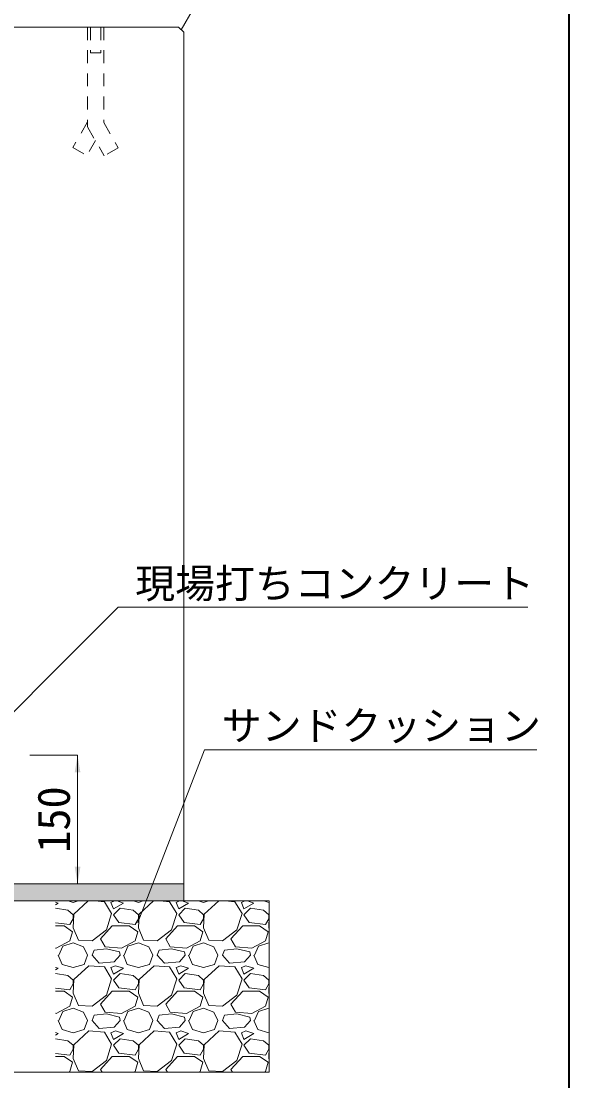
# Model space of a CAD drawing. Units: millimetres at full size; details may follow other scales. Extents: x 77366 to 106166, y -28085 to 6898.
# Drawn here: x 105326 to 105966, y 2778 to 4015 of the extents above; entities that cross this region are included whole.
import ezdxf
from ezdxf.enums import TextEntityAlignment as Align

# ---------------------------------------------------------------- set-up
doc = ezdxf.new("R2010")
doc.units = ezdxf.units.MM
doc.header["$LTSCALE"] = 50
doc.linetypes.add('USER1', pattern=[0.54, 0.3, -0.24])
doc.layers.add('モルタル', color=7, linetype='Continuous')
for name, color, linetype, lineweight in [('図枠', 7, 'Continuous', 5), ('基礎', 7, 'Continuous', 5), ('寸法線', 7, 'Continuous', 13), ('引出線', 4, 'Continuous', 13), ('本体', 2, 'Continuous', 20), ('ｲﾝｻｰﾄ', 3, 'USER1', 9)]:
    doc.layers.add(name, color=color, linetype=linetype, lineweight=lineweight)
doc.styles.add('ＭＳ ゴシック', font='')
doc.styles.get('ＭＳ ゴシック').set_extended_font_data('MS Gothic')

# ---------------------------------------------------------------- blocks, each defined once
blk = doc.blocks.new('filled_arrow')
at = {"color": 0, "linetype": 'Continuous', "lineweight": -2}
blk.add_solid([(7.5, 1.25), (0, 0), (7.5, -1.25)], dxfattribs=at)

msp = doc.modelspace()

# ---------------------------------------------------------------- hatches: boundary and pattern name
at = {"layer": 'モルタル'}
msp.add_hatch(color=256, dxfattribs=at).paths.add_polyline_path([(105515.8, 2988.06), (105515.8, 3008.06), (104615.8, 3008.06), (104615.8, 2988.06)])

# ---------------------------------------------------------------- linework, layer by layer
at = {"layer": '図枠', "lineweight": 40}
msp.add_line((105965.8, 5414.64), (105965.8, -125.36), dxfattribs=at)
at = {"layer": '基礎', "color": 3, "lineweight": 20}
for p, q in [((104515.8, 2988.06), (105615.8, 2988.06)), ((105615.8, 2988.06), (105615.8, 2788.06)), ((104515.8, 2788.06), (105615.8, 2788.06))]:
    msp.add_line(p, q, dxfattribs=at)
at = {"layer": '基礎'}
for p, q in [((105369.02, 2985.6), (105365.8, 2986.68)), ((105365.8, 2983.66), (105369.02, 2985.6)), ((105380.77, 2988.06), (105386.55, 2986.36)), ((105386.55, 2986.36), (105392.33, 2988.06)), ((105404.2, 2988.06), (105387.31, 2972.65)), ((105423.13, 2987.12), (105411.87, 2988.06)), ((105431.51, 2973.41), (105423.13, 2987.12)), ((105434.71, 2988.06), (105430.75, 2986.36)), ((105430.75, 2986.36), (105433.79, 2978.74)), ((105433.79, 2978.74), (105445.22, 2985.6)), ((105445.22, 2985.6), (105437.84, 2988.06)), ((105456.97, 2988.06), (105462.75, 2986.36)), ((105462.75, 2986.36), (105468.53, 2988.06)), ((105480.4, 2988.06), (105463.51, 2972.65)), ((105499.33, 2987.12), (105488.07, 2988.06)), ((105507.71, 2973.41), (105499.33, 2987.12)), ((105510.91, 2988.06), (105506.95, 2986.36)), ((105506.95, 2986.36), (105509.99, 2978.74)), ((105509.99, 2978.74), (105521.42, 2985.6)), ((105521.42, 2985.6), (105514.04, 2988.06)), ((105533.17, 2988.06), (105538.95, 2986.36)), ((105538.95, 2986.36), (105544.73, 2988.06)), ((105556.6, 2988.06), (105539.71, 2972.65)), ((105575.53, 2987.12), (105564.27, 2988.06)), ((105583.91, 2973.41), (105575.53, 2987.12)), ((105587.11, 2988.06), (105583.15, 2986.36)), ((105583.15, 2986.36), (105586.19, 2978.74)), ((105586.19, 2978.74), (105597.62, 2985.6)), ((105597.62, 2985.6), (105590.24, 2988.06)), ((105609.37, 2988.06), (105615.15, 2986.36)), ((105615.15, 2986.36), (105615.8, 2986.55)), ((105380.45, 2977.22), (105365.8, 2979.42)), ((105386.55, 2971.88), (105380.45, 2977.22)), ((105387.31, 2972.65), (105386.55, 2956.64)), ((105386.55, 2967.31), (105386.55, 2971.88)), ((105425.41, 2954.36), (105431.51, 2973.41)), ((105441.41, 2979.5), (105433.79, 2971.88)), ((105433.79, 2971.88), (105439.89, 2962.74)), ((105456.65, 2977.22), (105441.41, 2979.5)), ((105462.75, 2971.88), (105456.65, 2977.22)), ((105463.51, 2972.65), (105462.75, 2956.64)), ((105462.75, 2967.31), (105462.75, 2971.88)), ((105501.61, 2954.36), (105507.71, 2973.41)), ((105517.61, 2979.5), (105509.99, 2971.88)), ((105509.99, 2971.88), (105516.09, 2962.74)), ((105532.85, 2977.22), (105517.61, 2979.5)), ((105538.95, 2971.88), (105532.85, 2977.22)), ((105539.71, 2972.65), (105538.95, 2956.64)), ((105538.95, 2967.31), (105538.95, 2971.88)), ((105577.81, 2954.36), (105583.91, 2973.41)), ((105593.81, 2979.5), (105586.19, 2971.88)), ((105586.19, 2971.88), (105592.29, 2962.74)), ((105609.05, 2977.22), (105593.81, 2979.5)), ((105615.15, 2971.88), (105609.05, 2977.22)), ((105615.15, 2967.31), (105615.15, 2971.88)), ((105615.8, 2970.22), (105615.15, 2956.64)), ((105365.8, 2962.49), (105382.74, 2960.45)), ((105365.8, 2958.93), (105375.88, 2958.93)), ((105375.88, 2958.93), (105385.79, 2952.07)), ((105382.74, 2960.45), (105386.55, 2967.31)), ((105386.55, 2956.64), (105392.65, 2942.17)), ((105418.55, 2943.69), (105432.27, 2958.93)), ((105432.27, 2958.93), (105452.08, 2958.93)), ((105439.89, 2962.74), (105458.94, 2960.45)), ((105452.08, 2958.93), (105461.99, 2952.07)), ((105458.94, 2960.45), (105462.75, 2967.31)), ((105462.75, 2956.64), (105468.85, 2942.17)), ((105494.75, 2943.69), (105508.47, 2958.93)), ((105508.47, 2958.93), (105528.28, 2958.93)), ((105516.09, 2962.74), (105535.14, 2960.45)), ((105528.28, 2958.93), (105538.19, 2952.07)), ((105535.14, 2960.45), (105538.95, 2967.31)), ((105538.95, 2956.64), (105545.05, 2942.17)), ((105570.95, 2943.69), (105584.67, 2958.93)), ((105584.67, 2958.93), (105604.48, 2958.93)), ((105592.29, 2962.74), (105611.34, 2960.45)), ((105604.48, 2958.93), (105614.39, 2952.07)), ((105611.34, 2960.45), (105615.15, 2967.31)), ((105615.15, 2956.64), (105615.8, 2955.11)), ((105385.79, 2952.07), (105382.74, 2941.4)), ((105408.65, 2941.4), (105425.41, 2954.36)), ((105461.99, 2952.07), (105458.94, 2941.4)), ((105484.85, 2941.4), (105501.61, 2954.36)), ((105538.19, 2952.07), (105535.14, 2941.4)), ((105561.05, 2941.4), (105577.81, 2954.36)), ((105614.39, 2952.07), (105611.34, 2941.4)), ((105366.74, 2933.02), (105365.8, 2933.1)), ((105382.74, 2941.4), (105366.74, 2933.02)), ((105369.79, 2924.64), (105374.36, 2935.31)), ((105374.36, 2935.31), (105386.55, 2939.12)), ((105386.55, 2939.12), (105398.74, 2934.55)), ((105392.65, 2942.17), (105408.65, 2941.4)), ((105398.74, 2934.55), (105403.31, 2924.64)), ((105425.41, 2932.26), (105410.93, 2930.74)), ((105423.89, 2934.55), (105418.55, 2943.69)), ((105442.94, 2933.02), (105423.89, 2934.55)), ((105440.65, 2928.45), (105425.41, 2932.26)), ((105458.94, 2941.4), (105442.94, 2933.02)), ((105445.99, 2924.64), (105450.56, 2935.31)), ((105450.56, 2935.31), (105462.75, 2939.12)), ((105462.75, 2939.12), (105474.94, 2934.55)), ((105468.85, 2942.17), (105484.85, 2941.4)), ((105474.94, 2934.55), (105479.51, 2924.64)), ((105501.61, 2932.26), (105487.13, 2930.74)), ((105500.09, 2934.55), (105494.75, 2943.69)), ((105519.14, 2933.02), (105500.09, 2934.55)), ((105516.85, 2928.45), (105501.61, 2932.26)), ((105535.14, 2941.4), (105519.14, 2933.02)), ((105522.19, 2924.64), (105526.76, 2935.31)), ((105526.76, 2935.31), (105538.95, 2939.12)), ((105538.95, 2939.12), (105551.14, 2934.55)), ((105545.05, 2942.17), (105561.05, 2941.4)), ((105551.14, 2934.55), (105555.71, 2924.64)), ((105577.81, 2932.26), (105563.33, 2930.74)), ((105576.29, 2934.55), (105570.95, 2943.69)), ((105595.34, 2933.02), (105576.29, 2934.55)), ((105593.05, 2928.45), (105577.81, 2932.26)), ((105611.34, 2941.4), (105595.34, 2933.02)), ((105598.39, 2924.64), (105602.96, 2935.31)), ((105602.96, 2935.31), (105615.15, 2939.12)), ((105615.15, 2939.12), (105615.8, 2938.88)), ((105369.02, 2924.64), (105373.6, 2913.97)), ((105399.5, 2913.97), (105403.31, 2924.64)), ((105408.65, 2924.64), (105410.93, 2930.74)), ((105417.03, 2915.5), (105408.65, 2924.64)), ((105441.41, 2924.64), (105434.56, 2917.02)), ((105441.41, 2924.64), (105440.65, 2928.45)), ((105445.22, 2924.64), (105449.8, 2913.97)), ((105475.7, 2913.97), (105479.51, 2924.64)), ((105484.85, 2924.64), (105487.13, 2930.74)), ((105493.23, 2915.5), (105484.85, 2924.64)), ((105517.61, 2924.64), (105510.76, 2917.02)), ((105517.61, 2924.64), (105516.85, 2928.45)), ((105521.42, 2924.64), (105526, 2913.97)), ((105551.9, 2913.97), (105555.71, 2924.64)), ((105561.05, 2924.64), (105563.33, 2930.74)), ((105569.43, 2915.5), (105561.05, 2924.64)), ((105593.81, 2924.64), (105586.96, 2917.02)), ((105593.81, 2924.64), (105593.05, 2928.45)), ((105597.62, 2924.64), (105602.2, 2913.97)), ((105369.02, 2909.4), (105365.8, 2910.48)), ((105365.8, 2907.46), (105369.02, 2909.4)), ((105373.6, 2913.97), (105386.55, 2910.16)), ((105386.55, 2910.16), (105399.5, 2913.97)), ((105404.84, 2912.45), (105387.31, 2896.45)), ((105423.13, 2910.92), (105404.84, 2912.45)), ((105434.56, 2917.02), (105417.03, 2915.5)), ((105431.51, 2897.21), (105423.13, 2910.92)), ((105436.08, 2912.45), (105430.75, 2910.16)), ((105430.75, 2910.16), (105433.79, 2902.54)), ((105433.79, 2902.54), (105445.22, 2909.4)), ((105445.22, 2909.4), (105436.08, 2912.45)), ((105449.8, 2913.97), (105462.75, 2910.16)), ((105462.75, 2910.16), (105475.7, 2913.97)), ((105481.04, 2912.45), (105463.51, 2896.45)), ((105499.33, 2910.92), (105481.04, 2912.45)), ((105510.76, 2917.02), (105493.23, 2915.5)), ((105507.71, 2897.21), (105499.33, 2910.92)), ((105512.28, 2912.45), (105506.95, 2910.16)), ((105506.95, 2910.16), (105509.99, 2902.54)), ((105509.99, 2902.54), (105521.42, 2909.4)), ((105521.42, 2909.4), (105512.28, 2912.45)), ((105526, 2913.97), (105538.95, 2910.16)), ((105538.95, 2910.16), (105551.9, 2913.97)), ((105557.24, 2912.45), (105539.71, 2896.45)), ((105575.53, 2910.92), (105557.24, 2912.45)), ((105586.96, 2917.02), (105569.43, 2915.5)), ((105583.91, 2897.21), (105575.53, 2910.92)), ((105588.48, 2912.45), (105583.15, 2910.16)), ((105583.15, 2910.16), (105586.19, 2902.54)), ((105586.19, 2902.54), (105597.62, 2909.4)), ((105597.62, 2909.4), (105588.48, 2912.45)), ((105602.2, 2913.97), (105615.15, 2910.16)), ((105615.15, 2910.16), (105615.8, 2910.35)), ((105380.45, 2901.02), (105365.8, 2903.22)), ((105386.55, 2895.68), (105380.45, 2901.02)), ((105387.31, 2896.45), (105386.55, 2880.44)), ((105386.55, 2891.11), (105386.55, 2895.68)), ((105425.41, 2878.16), (105431.51, 2897.21)), ((105441.41, 2903.3), (105433.79, 2895.68)), ((105433.79, 2895.68), (105439.89, 2886.54)), ((105456.65, 2901.02), (105441.41, 2903.3)), ((105462.75, 2895.68), (105456.65, 2901.02)), ((105463.51, 2896.45), (105462.75, 2880.44)), ((105462.75, 2891.11), (105462.75, 2895.68)), ((105501.61, 2878.16), (105507.71, 2897.21)), ((105517.61, 2903.3), (105509.99, 2895.68)), ((105509.99, 2895.68), (105516.09, 2886.54)), ((105532.85, 2901.02), (105517.61, 2903.3)), ((105538.95, 2895.68), (105532.85, 2901.02)), ((105539.71, 2896.45), (105538.95, 2880.44)), ((105538.95, 2891.11), (105538.95, 2895.68)), ((105577.81, 2878.16), (105583.91, 2897.21)), ((105593.81, 2903.3), (105586.19, 2895.68)), ((105586.19, 2895.68), (105592.29, 2886.54)), ((105609.05, 2901.02), (105593.81, 2903.3)), ((105615.15, 2895.68), (105609.05, 2901.02)), ((105615.15, 2891.11), (105615.15, 2895.68)), ((105365.8, 2886.29), (105382.74, 2884.25)), ((105365.8, 2882.73), (105375.88, 2882.73)), ((105375.88, 2882.73), (105385.79, 2875.87)), ((105382.74, 2884.25), (105386.55, 2891.11)), ((105418.55, 2867.49), (105432.27, 2882.73)), ((105432.27, 2882.73), (105452.08, 2882.73)), ((105439.89, 2886.54), (105458.94, 2884.25)), ((105452.08, 2882.73), (105461.99, 2875.87)), ((105458.94, 2884.25), (105462.75, 2891.11)), ((105494.75, 2867.49), (105508.47, 2882.73)), ((105508.47, 2882.73), (105528.28, 2882.73)), ((105516.09, 2886.54), (105535.14, 2884.25)), ((105528.28, 2882.73), (105538.19, 2875.87)), ((105535.14, 2884.25), (105538.95, 2891.11)), ((105570.95, 2867.49), (105584.67, 2882.73)), ((105584.67, 2882.73), (105604.48, 2882.73)), ((105592.29, 2886.54), (105611.34, 2884.25)), ((105604.48, 2882.73), (105614.39, 2875.87)), ((105611.34, 2884.25), (105615.15, 2891.11)), ((105615.8, 2894.02), (105615.15, 2880.44)), ((105385.79, 2875.87), (105382.74, 2865.2)), ((105386.55, 2880.44), (105392.65, 2865.97)), ((105408.65, 2865.2), (105425.41, 2878.16)), ((105461.99, 2875.87), (105458.94, 2865.2)), ((105462.75, 2880.44), (105468.85, 2865.97)), ((105484.85, 2865.2), (105501.61, 2878.16)), ((105538.19, 2875.87), (105535.14, 2865.2)), ((105538.95, 2880.44), (105545.05, 2865.97)), ((105561.05, 2865.2), (105577.81, 2878.16)), ((105614.39, 2875.87), (105611.34, 2865.2)), ((105615.15, 2880.44), (105615.8, 2878.91)), ((105382.74, 2865.2), (105366.74, 2856.82)), ((105369.79, 2848.44), (105374.36, 2859.11)), ((105374.36, 2859.11), (105386.55, 2862.92)), ((105386.55, 2862.92), (105398.74, 2858.35)), ((105392.65, 2865.97), (105408.65, 2865.2)), ((105398.74, 2858.35), (105403.31, 2848.44)), ((105423.89, 2858.35), (105418.55, 2867.49)), ((105442.94, 2856.82), (105423.89, 2858.35)), ((105458.94, 2865.2), (105442.94, 2856.82)), ((105445.99, 2848.44), (105450.56, 2859.11)), ((105450.56, 2859.11), (105462.75, 2862.92)), ((105462.75, 2862.92), (105474.94, 2858.35)), ((105468.85, 2865.97), (105484.85, 2865.2)), ((105474.94, 2858.35), (105479.51, 2848.44)), ((105500.09, 2858.35), (105494.75, 2867.49)), ((105519.14, 2856.82), (105500.09, 2858.35)), ((105535.14, 2865.2), (105519.14, 2856.82)), ((105522.19, 2848.44), (105526.76, 2859.11)), ((105526.76, 2859.11), (105538.95, 2862.92)), ((105538.95, 2862.92), (105551.14, 2858.35)), ((105545.05, 2865.97), (105561.05, 2865.2)), ((105551.14, 2858.35), (105555.71, 2848.44)), ((105576.29, 2858.35), (105570.95, 2867.49)), ((105595.34, 2856.82), (105576.29, 2858.35)), ((105611.34, 2865.2), (105595.34, 2856.82)), ((105598.39, 2848.44), (105602.96, 2859.11)), ((105602.96, 2859.11), (105615.15, 2862.92)), ((105615.15, 2862.92), (105615.8, 2862.68)), ((105366.74, 2856.82), (105365.8, 2856.9)), ((105369.02, 2848.44), (105373.6, 2837.77)), ((105399.5, 2837.77), (105403.31, 2848.44)), ((105408.65, 2848.44), (105410.93, 2854.54)), ((105417.03, 2839.3), (105408.65, 2848.44)), ((105425.41, 2856.06), (105410.93, 2854.54)), ((105440.65, 2852.25), (105425.41, 2856.06)), ((105441.41, 2848.44), (105434.56, 2840.82)), ((105441.41, 2848.44), (105440.65, 2852.25)), ((105445.22, 2848.44), (105449.8, 2837.77)), ((105475.7, 2837.77), (105479.51, 2848.44)), ((105484.85, 2848.44), (105487.13, 2854.54)), ((105493.23, 2839.3), (105484.85, 2848.44)), ((105501.61, 2856.06), (105487.13, 2854.54)), ((105516.85, 2852.25), (105501.61, 2856.06)), ((105517.61, 2848.44), (105510.76, 2840.82)), ((105517.61, 2848.44), (105516.85, 2852.25)), ((105521.42, 2848.44), (105526, 2837.77)), ((105551.9, 2837.77), (105555.71, 2848.44)), ((105561.05, 2848.44), (105563.33, 2854.54)), ((105569.43, 2839.3), (105561.05, 2848.44)), ((105577.81, 2856.06), (105563.33, 2854.54)), ((105593.05, 2852.25), (105577.81, 2856.06)), ((105593.81, 2848.44), (105586.96, 2840.82)), ((105593.81, 2848.44), (105593.05, 2852.25)), ((105597.62, 2848.44), (105602.2, 2837.77)), ((105369.02, 2833.2), (105365.8, 2834.28)), ((105365.8, 2831.26), (105369.02, 2833.2)), ((105373.6, 2837.77), (105386.55, 2833.96)), ((105386.55, 2833.96), (105399.5, 2837.77)), ((105404.84, 2836.25), (105387.31, 2820.25)), ((105423.13, 2834.72), (105404.84, 2836.25)), ((105434.56, 2840.82), (105417.03, 2839.3)), ((105431.51, 2821.01), (105423.13, 2834.72)), ((105436.08, 2836.25), (105430.75, 2833.96)), ((105430.75, 2833.96), (105433.79, 2826.34)), ((105433.79, 2826.34), (105445.22, 2833.2)), ((105445.22, 2833.2), (105436.08, 2836.25)), ((105449.8, 2837.77), (105462.75, 2833.96)), ((105462.75, 2833.96), (105475.7, 2837.77)), ((105481.04, 2836.25), (105463.51, 2820.25)), ((105499.33, 2834.72), (105481.04, 2836.25)), ((105510.76, 2840.82), (105493.23, 2839.3)), ((105507.71, 2821.01), (105499.33, 2834.72)), ((105512.28, 2836.25), (105506.95, 2833.96)), ((105506.95, 2833.96), (105509.99, 2826.34)), ((105509.99, 2826.34), (105521.42, 2833.2)), ((105521.42, 2833.2), (105512.28, 2836.25)), ((105526, 2837.77), (105538.95, 2833.96)), ((105538.95, 2833.96), (105551.9, 2837.77)), ((105557.24, 2836.25), (105539.71, 2820.25)), ((105575.53, 2834.72), (105557.24, 2836.25)), ((105586.96, 2840.82), (105569.43, 2839.3)), ((105583.91, 2821.01), (105575.53, 2834.72)), ((105588.48, 2836.25), (105583.15, 2833.96)), ((105583.15, 2833.96), (105586.19, 2826.34)), ((105586.19, 2826.34), (105597.62, 2833.2)), ((105597.62, 2833.2), (105588.48, 2836.25)), ((105602.2, 2837.77), (105615.15, 2833.96)), ((105615.15, 2833.96), (105615.8, 2834.15)), ((105380.45, 2824.82), (105365.8, 2827.02)), ((105386.55, 2819.48), (105380.45, 2824.82)), ((105425.41, 2801.96), (105431.51, 2821.01)), ((105441.41, 2827.1), (105433.79, 2819.48)), ((105456.65, 2824.82), (105441.41, 2827.1)), ((105462.75, 2819.48), (105456.65, 2824.82)), ((105501.61, 2801.96), (105507.71, 2821.01)), ((105517.61, 2827.1), (105509.99, 2819.48)), ((105532.85, 2824.82), (105517.61, 2827.1)), ((105538.95, 2819.48), (105532.85, 2824.82)), ((105577.81, 2801.96), (105583.91, 2821.01)), ((105593.81, 2827.1), (105586.19, 2819.48)), ((105609.05, 2824.82), (105593.81, 2827.1)), ((105615.15, 2819.48), (105609.05, 2824.82)), ((105365.8, 2810.09), (105382.74, 2808.05)), ((105382.74, 2808.05), (105386.55, 2814.91)), ((105387.31, 2820.25), (105386.55, 2804.24)), ((105386.55, 2814.91), (105386.55, 2819.48)), ((105433.79, 2819.48), (105439.89, 2810.34)), ((105439.89, 2810.34), (105458.94, 2808.05)), ((105458.94, 2808.05), (105462.75, 2814.91)), ((105463.51, 2820.25), (105462.75, 2804.24)), ((105462.75, 2814.91), (105462.75, 2819.48)), ((105509.99, 2819.48), (105516.09, 2810.34)), ((105516.09, 2810.34), (105535.14, 2808.05)), ((105535.14, 2808.05), (105538.95, 2814.91)), ((105539.71, 2820.25), (105538.95, 2804.24)), ((105538.95, 2814.91), (105538.95, 2819.48)), ((105586.19, 2819.48), (105592.29, 2810.34)), ((105592.29, 2810.34), (105611.34, 2808.05)), ((105611.34, 2808.05), (105615.15, 2814.91)), ((105615.15, 2814.91), (105615.15, 2819.48)), ((105615.8, 2817.82), (105615.15, 2804.24)), ((105365.8, 2806.53), (105375.88, 2806.53)), ((105375.88, 2806.53), (105385.79, 2799.67)), ((105385.79, 2799.67), (105382.74, 2789)), ((105386.55, 2804.24), (105392.65, 2789.77)), ((105408.65, 2789), (105425.41, 2801.96)), ((105418.55, 2791.29), (105432.27, 2806.53)), ((105432.27, 2806.53), (105452.08, 2806.53)), ((105452.08, 2806.53), (105461.99, 2799.67)), ((105461.99, 2799.67), (105458.94, 2789)), ((105462.75, 2804.24), (105468.85, 2789.77)), ((105484.85, 2789), (105501.61, 2801.96)), ((105494.75, 2791.29), (105508.47, 2806.53)), ((105508.47, 2806.53), (105528.28, 2806.53)), ((105528.28, 2806.53), (105538.19, 2799.67)), ((105538.19, 2799.67), (105535.14, 2789)), ((105538.95, 2804.24), (105545.05, 2789.77)), ((105561.05, 2789), (105577.81, 2801.96)), ((105570.95, 2791.29), (105584.67, 2806.53)), ((105584.67, 2806.53), (105604.48, 2806.53)), ((105604.48, 2806.53), (105614.39, 2799.67)), ((105614.39, 2799.67), (105611.34, 2789)), ((105615.15, 2804.24), (105615.8, 2802.71)), ((105382.74, 2789), (105380.94, 2788.06)), ((105392.65, 2789.77), (105408.65, 2789)), ((105420.44, 2788.06), (105418.55, 2791.29)), ((105458.94, 2789), (105457.14, 2788.06)), ((105468.85, 2789.77), (105484.85, 2789)), ((105496.64, 2788.06), (105494.75, 2791.29)), ((105535.14, 2789), (105533.34, 2788.06)), ((105545.05, 2789.77), (105561.05, 2789)), ((105572.84, 2788.06), (105570.95, 2791.29)), ((105611.34, 2789), (105609.54, 2788.06))]:
    msp.add_line(p, q, dxfattribs=at)
at = {"layer": '寸法線'}
for p, q in [((105335.8, 3158.06), (105391.71, 3158.06)), ((105391.71, 3008.06), (105391.71, 3158.06)), ((105335.8, 3008.06), (105391.71, 3008.06))]:
    msp.add_line(p, q, dxfattribs=at)
at = {"layer": '引出線'}
for points in [[(105512.8, 4005.06), (105613.65, 4179.74), (105676.04, 4179.74)], [(105237.77, 3129.66), (105439.06, 3330.95), (105917.92, 3330.95)], [(105462.07, 2963.06), (105540.23, 3164.35), (105928.45, 3164.35)]]:
    msp.add_lwpolyline(points, dxfattribs=at)
at = {"layer": '本体'}
for p, q in [((104621.8, 4008.06), (105509.8, 4008.06)), ((105509.8, 4008.06), (105515.8, 4002.06)), ((105515.8, 4002.06), (105515.8, 3008.06)), ((104615.8, 3008.06), (105515.8, 3008.06)), ((105515.8, 3008.06), (105515.8, 2988.06)), ((104615.8, 2988.06), (105515.8, 2988.06))]:
    msp.add_line(p, q, dxfattribs=at)
at = {"layer": 'ｲﾝｻｰﾄ'}
for p, q in [((105403.3, 4008.06), (105403.3, 3891.59)), ((105403.3, 4008.06), (105422.3, 4008.06)), ((105406.72, 4008.06), (105406.72, 3978.06)), ((105418.88, 4008.06), (105418.88, 3978.06)), ((105422.3, 4008.06), (105422.3, 3896.68)), ((105406.72, 3978.06), (105418.88, 3978.06)), ((105403.3, 3897.39), (105386.08, 3867.56)), ((105422.3, 3896.68), (105439.21, 3867.38)), ((105403.3, 3891.59), (105422.75, 3857.88)), ((105412.8, 3875.84), (105402.53, 3858.06)), ((105386.08, 3867.56), (105402.53, 3858.06)), ((105439.21, 3867.38), (105422.75, 3857.88))]:
    msp.add_line(p, q, dxfattribs=at)

# ---------------------------------------------------------------- block references
at = {"layer": '寸法線', "xscale": 2.67, "yscale": 2.67}
for p, rotation in [((105391.71, 3158.06), 270), ((105391.71, 3008.06), 90)]:
    msp.add_blockref('filled_arrow', p, dxfattribs=dict(at, rotation=rotation))
at = {"layer": '引出線', "xscale": 0.133, "yscale": 0.133}
for p, rotation in [((105512.8, 4005.06), 60), ((105462.07, 2963.06), 68.8)]:
    msp.add_blockref('filled_arrow', p, dxfattribs=dict(at, rotation=rotation))

# ---------------------------------------------------------------- texts
at = {"layer": '寸法線', "style": 'ＭＳ ゴシック'}
msp.add_text('150', height=37.98, rotation=90, dxfattribs=at).set_placement((105363.71, 3083.06), align=Align.MIDDLE_CENTER)
at = {"layer": '引出線', "style": 'ＭＳ ゴシック'}
for s, p in [('現場打ちコンクリート', (105459.06, 3375.79)), ('サンドクッション', (105560.23, 3209.74))]:
    msp.add_text(s, height=34.18, dxfattribs=at).set_placement(p, align=Align.TOP_LEFT)

doc.saveas('drawing.dxf')
